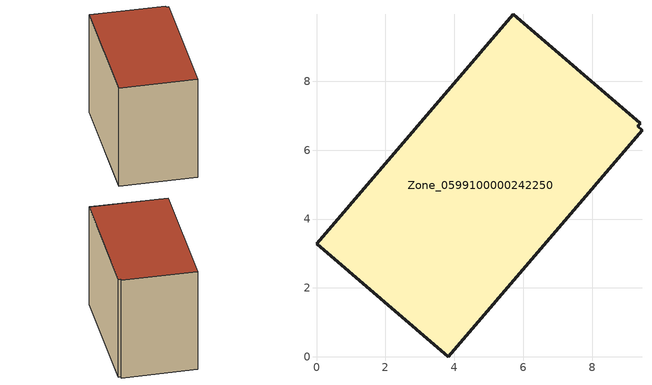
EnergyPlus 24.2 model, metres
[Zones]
Zone_0599100000242250
 floor ground (C_G): 9.4,6.78 9.32,6.69 9.45,6.58 3.82,0 0,3.28 5.71,9.95 z0
 wall outside (C_F): 9.4,6.78 5.71,9.95 0,3.28 3.82,0 9.45,6.58 9.32,6.69 9.4,6.78 z0:7.16
 roof outside (C_R): 9.32,6.69 9.4,6.78 5.71,9.95 0,3.28 3.82,0 9.45,6.58 z7.16
[BUILDING]
Pand.0599100000242250: North Axis=0; Terrain=City; Loads Convergence Tolerance Value=0.04; Temperature Convergence Tolerance Value=0.4; Solar Distribution=FullExterior; Maximum Number of Warmup Days=25; Minimum Number of Warmup Days=1
[Site:Location]
Rotterdam.The.Hague.AP_ZH_NLD Design_Conditions: Latitude=51.96; Longitude=4.45; Time Zone=1; Elevation=-4.5
[SITE:GROUNDTEMPERATURE:BUILDINGSURFACE]
18, 18, 18, 18, 18, 18, 18, 18, 18, 18, 18, 18
[MATERIAL] Thermal Absorptance=0.9; Solar Absorptance=0.7; Visible Absorptance=0.7
Name | Roughness | Thickness | Conductivity | Density | Specific Heat
G.TI.1946 | MediumSmooth | 0.15 | 1 | 540 | 1210
F.TI.1946 | Rough | 0.3 | 0.857143 | 1920 | 840
R.TI.1946 | MediumRough | 0.2 | 0.1 | 1500 | 1000
[CONSTRUCTION]
C_G: G.TI.1946
C_F: F.TI.1946
C_R: R.TI.1946
[ZONE]
Zone_0599100000242250: Type=1; Multiplier=1; Ceiling Height=Autocalculate; Volume=Autocalculate; Floor Area=autocalculate; Part of Total Floor Area=Yes
[ZONEINFILTRATION:DESIGNFLOWRATE]
Infil_Zone_0599100000242250: Zone or ZoneList or Space or SpaceList=Zone_0599100000242250; Schedule=AlwaysOn; Design Flow Rate Calculation Method=Flow/Area; Flow Rate per Floor Area=0.003; Constant Term Coefficient=1; Temperature Term Coefficient=0; Velocity Term Coefficient=0; Velocity Squared Term Coefficient=0
[HVACTEMPLATE:ZONE:IDEALLOADSAIRSYSTEM]
Zone_0599100000242250: Maximum Heating Supply Air Temperature=50; Minimum Cooling Supply Air Temperature=13; Maximum Heating Supply Air Humidity Ratio=0.0156; Minimum Cooling Supply Air Humidity Ratio=0.0077; Heating Limit=NoLimit; Cooling Limit=NoLimit; Dehumidification Control Type=ConstantSensibleHeatRatio; Cooling Sensible Heat Ratio=0.7; Dehumidification Setpoint=60; Humidification Control Type=None; Humidification Setpoint=30; Outdoor Air Method=None; Outdoor Air Flow Rate per Person=0.00944; Outdoor Air Flow Rate per Zone Floor Area=0; Outdoor Air Flow Rate per Zone=0; Demand Controlled Ventilation Type=None; Outdoor Air Economizer Type=NoEconomizer; Heat Recovery Type=None; Sensible Heat Recovery Effectiveness=0.7; Latent Heat Recovery Effectiveness=0.65
[ZONECONTROL:THERMOSTAT]
ThermostatControl_Zone_0599100000242250: Zone or ZoneList=Zone_0599100000242250; Control Type Schedule=DualSetpointControlType; Control 1=Thermostat_Zone_0599100000242250; Temperature Difference Between Cutout And Setpoint=0
[THERMOSTATSETPOINT:DUALSETPOINT]
Thermostat_Zone_0599100000242250: Heating Setpoint Temperature Schedule=HeatingSetpoint_Zone_0599100000242250; Cooling Setpoint Temperature Schedule=CoolingSetpoint_Zone_0599100000242250
[SCHEDULE:COMPACT]
HeatingSetpoint_Zone_0599100000242250: Through: 12/31, For: AllDays, Until: 24:00, 21
CoolingSetpoint_Zone_0599100000242250: Through: 12/31, For: AllDays, Until: 24:00, 24
DualSetpointControlType: Through: 12/31, For: AllDays, Until: 24:00, 4
AlwaysOn: Through: 12/31, For: AllDays, Until: 24:00, 1
